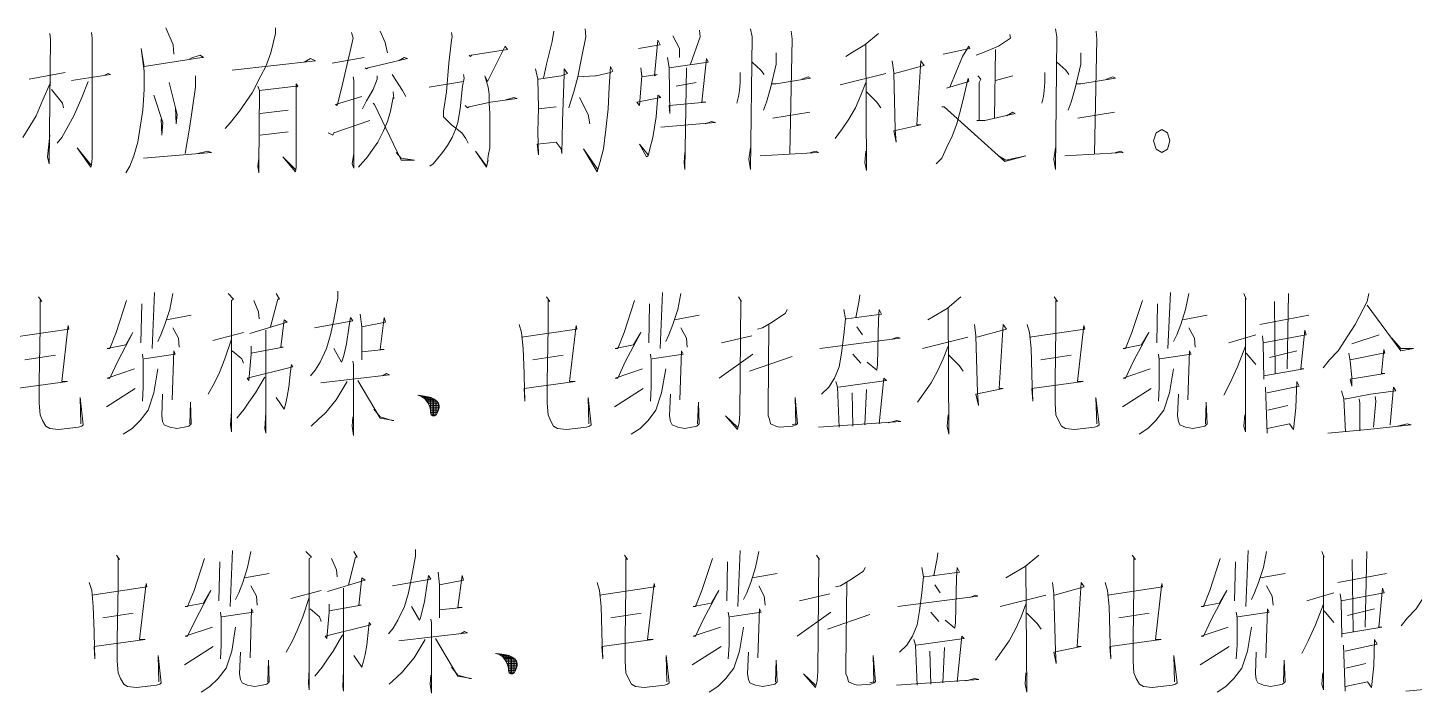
# Model space of a CAD drawing. Header units: millimetres. Extents: x 0 to 586, y 0 to 414.
# Drawn here: x 234.03 to 276.42, y 102.82 to 123.17 of the extents above; entities that cross this region are included whole.
import ezdxf

# ---------------------------------------------------------------- set-up
doc = ezdxf.new("R2010")
doc.units = ezdxf.units.MM

msp = doc.modelspace()

# ---------------------------------------------------------------- linework, layer by layer
at = {"color": 0, "lineweight": 0}
for points in [[(234.703056, 122.992444), (234.72775, 122.819583), (234.681889, 119.009583), (234.6325, 119.22125), (234.703056, 119.884472)], [(235.976583, 123.027722), (236.001278, 122.851333), (236.001278, 119.185972), (235.976583, 118.974306), (235.951889, 118.90375), (235.535611, 119.499944), (235.951889, 118.974306)], [(238.252, 123.168833), (238.470722, 122.643194), (238.495417, 122.3645)], [(241.599861, 123.168833), (241.599861, 122.992444), (241.455222, 122.399778), (241.307056, 121.979972), (241.158889, 121.701278), (240.890778, 121.175639), (240.499194, 120.61825), (240.231083, 120.269), (240.06175, 120.092611)], [(243.924667, 123.027722), (243.974056, 122.851333), (243.631861, 121.352028), (243.483694, 120.791111), (243.434306, 120.826389), (244.242167, 121.069806)], [(244.803083, 123.063), (244.95125, 122.71375), (245.000639, 122.537361), (245.025333, 122.399778)], [(246.979722, 123.027722), (247.004417, 122.886611), (246.979722, 122.784306), (246.905639, 122.085806), (246.835083, 121.210917), (246.736306, 120.61825), (246.736306, 120.441861), (246.979722, 120.198444), (247.297222, 119.955028), (247.420694, 119.778639), (247.494778, 119.637528)], [(250.108861, 123.063), (250.063, 122.749028), (249.890139, 122.050528), (249.791361, 121.630722)], [(251.064889, 123.133556), (251.089583, 122.886611), (250.966111, 122.293944), (250.842639, 121.666), (250.722694, 121.210917), (250.623917, 120.896944), (250.574528, 120.720556)], [(254.560917, 123.098278), (254.585611, 122.886611), (254.292806, 122.050528)], [(256.12725, 123.133556), (256.176639, 122.886611), (256.12725, 118.836722), (256.077861, 119.150694), (256.12725, 119.499944)], [(257.372556, 123.063), (257.39725, 122.819583), (257.323167, 119.323556)], [(260.039556, 122.992444), (259.623278, 122.643194), (259.207, 122.399778), (259.037667, 122.293944)], [(264.050639, 122.957167), (264.075333, 122.851333), (263.708444, 122.607917), (263.218083, 122.399778), (263.020528, 122.329222)], [(265.444111, 123.133556), (265.4935, 122.886611), (265.444111, 118.836722), (265.394722, 119.150694), (265.444111, 119.499944)], [(266.689417, 123.063), (266.714111, 122.819583), (266.640028, 119.323556)], [(238.985778, 122.223389), (239.303278, 122.329222), (239.398528, 122.258667), (239.352667, 122.258667), (237.588778, 121.979972), (237.493528, 122.537361), (237.588778, 121.838861), (237.588778, 121.281472), (237.542917, 120.653528), (237.468833, 120.127889), (237.39475, 119.672806), (237.271278, 119.256528), (237.151333, 118.939028), (237.027861, 118.730889)], [(247.519472, 122.329222), (247.568861, 122.293944), (247.593556, 122.329222), (248.690694, 122.502083), (248.620139, 122.607917), (248.080389, 121.524889), (248.006306, 121.701278), (248.105083, 121.352028), (248.129778, 121.140361), (248.129778, 120.861667), (248.154472, 120.547694), (248.154472, 120.163167), (248.154472, 119.813917), (248.154472, 119.499944), (248.105083, 119.256528), (248.080389, 119.044861), (248.055694, 118.90375), (247.7135, 119.394111), (248.055694, 118.939028), (248.105083, 119.115417)], [(252.701778, 122.537361), (253.361472, 122.643194), (253.290917, 122.784306), (253.192139, 121.701278), (253.266222, 121.736556), (252.800556, 121.666), (252.775861, 121.944694), (252.800556, 121.701278), (252.726472, 120.791111), (252.652389, 120.896944), (253.386167, 121.038056), (253.290917, 121.105083), (253.241528, 120.441861), (253.14275, 119.813917), (253.043972, 119.464667), (252.994583, 119.256528), (252.948722, 119.22125), (252.726472, 119.605778), (252.994583, 119.288278)], [(253.753056, 122.921889), (253.950611, 122.537361), (253.950611, 122.399778), (253.950611, 122.258667)], [(259.647972, 122.643194), (259.672667, 118.801444), (259.623278, 119.044861), (259.647972, 119.394111)], [(262.018639, 122.3645), (262.8265, 122.537361), (262.801806, 122.607917), (262.607778, 122.293944), (262.216194, 121.352028), (262.117417, 121.31675), (262.801806, 121.524889), (262.777111, 121.630722), (262.653639, 121.105083), (262.558389, 120.688806), (262.434917, 120.233722), (262.290278, 119.849194), (262.117417, 119.499944), (261.96925, 119.185972), (261.799917, 119.009583)], [(240.280472, 121.874139), (242.824, 122.152833), (242.675833, 122.223389)], [(242.675833, 122.223389), (242.481806, 122.121083)], [(243.335528, 122.085806), (244.31625, 122.258667)], [(244.340944, 121.944694), (244.386806, 121.909417), (244.436194, 121.944694), (245.635639, 122.223389), (245.536861, 122.258667), (245.367528, 122.152833)], [(253.583722, 122.258667), (253.633111, 121.944694), (253.657806, 120.547694), (253.633111, 120.791111), (254.758472, 120.896944), (254.635, 120.896944), (254.779639, 122.223389), (254.829028, 122.121083), (253.633111, 121.944694)], [(256.176639, 122.121083), (256.44475, 121.874139), (256.543528, 121.736556)], [(256.910417, 122.399778), (256.910417, 122.050528), (256.737556, 121.31675), (256.614083, 120.896944), (256.518833, 120.653528)], [(260.455833, 122.152833), (260.501694, 121.803583), (260.551083, 120.057333), (260.575778, 119.672806), (260.501694, 120.022056), (261.33425, 120.198444), (261.214306, 120.198444), (261.33425, 122.152833), (261.433028, 122.01525), (260.526389, 121.768306)], [(263.609667, 122.502083), (263.584972, 120.406583)], [(265.4935, 122.121083), (265.761611, 121.874139), (265.860389, 121.736556)], [(266.227278, 122.399778), (266.227278, 122.050528), (266.054417, 121.31675), (265.930944, 120.896944), (265.835694, 120.653528)], [(234.068056, 121.595444), (235.168722, 121.803583)], [(235.366278, 121.560167), (236.562194, 121.736556), (236.488111, 121.768306), (236.343472, 121.701278)], [(239.155111, 121.701278), (239.155111, 121.352028), (238.985778, 120.163167), (238.837611, 119.323556)], [(243.974056, 121.666), (243.99875, 121.560167), (243.99875, 118.872), (243.949361, 119.009583), (243.99875, 119.323556)], [(244.707833, 121.701278), (244.707833, 121.595444), (244.584361, 121.281472), (244.386806, 120.932222), (244.266861, 120.688806)], [(245.169972, 121.736556), (245.487472, 121.246194), (245.58625, 121.069806)], [(247.346611, 121.736556), (247.371306, 121.630722), (247.321917, 121.387306), (247.247833, 120.688806), (247.177278, 120.269), (247.103194, 120.057333), (247.004417, 119.813917), (246.859778, 119.5705), (246.711611, 119.358833), (246.563444, 119.185972), (246.418806, 119.009583), (246.320028, 118.939028)], [(249.547944, 121.909417), (249.622028, 121.595444), (249.646722, 120.720556), (249.622028, 119.986778), (249.646722, 119.288278), (249.597333, 119.605778), (250.182944, 119.672806), (250.331111, 119.464667), (250.355806, 119.323556), (250.3805, 120.304278), (250.429889, 121.736556), (250.429889, 121.909417), (250.525139, 121.768306), (250.331111, 121.701278), (249.646722, 121.595444)], [(250.842639, 121.666), (251.382389, 121.701278), (251.407083, 121.701278), (251.848056, 121.803583), (251.918611, 121.838861), (251.848056, 121.979972), (251.798667, 121.352028), (251.773972, 120.688806), (251.699889, 120.057333), (251.625806, 119.464667), (251.530556, 119.080139), (251.431778, 118.766167), (251.0155, 119.464667), (251.456472, 118.836722)], [(254.169333, 121.944694), (254.119944, 118.836722), (254.09525, 119.044861), (254.119944, 119.358833)], [(255.80975, 121.803583), (255.80975, 121.489611), (255.785056, 121.246194), (255.760361, 121.069806), (255.710972, 120.861667)], [(256.786944, 121.454333), (256.910417, 121.454333), (257.961694, 121.630722), (257.887611, 121.666), (257.690056, 121.595444)], [(260.258278, 121.768306), (258.864806, 121.419056)], [(263.069917, 121.701278), (263.168694, 121.595444), (263.119306, 121.489611), (263.119306, 120.336028), (263.045222, 120.336028), (263.292167, 120.336028), (264.219972, 120.547694), (264.145889, 120.582972), (263.951861, 120.477139)], [(263.609667, 121.560167), (264.145889, 121.701278)], [(265.126611, 121.803583), (265.126611, 121.489611), (265.101917, 121.246194), (265.077222, 121.069806), (265.027833, 120.861667)], [(266.103806, 121.454333), (266.227278, 121.454333), (267.278556, 121.630722), (267.204472, 121.666), (267.006917, 121.595444)], [(234.72775, 121.489611), (234.484333, 120.9675), (234.290306, 120.477139), (234.09275, 120.163167), (233.874028, 119.813917)], [(234.752444, 121.281472), (235.094639, 120.861667), (235.119333, 120.720556)], [(235.877806, 121.524889), (235.683778, 121.038056), (235.436833, 120.477139), (235.218111, 120.092611), (235.069944, 119.813917), (234.925306, 119.637528)], [(238.34725, 121.489611), (238.594194, 120.512417), (238.5695, 120.233722), (238.544806, 120.720556)], [(241.063639, 121.387306), (241.113028, 121.246194), (241.088333, 118.939028), (241.088333, 118.730889), (241.063639, 118.939028), (241.088333, 119.185972)], [(241.113028, 121.246194), (242.234861, 121.387306), (242.234861, 121.454333), (242.28425, 121.387306), (242.234861, 121.352028), (242.234861, 118.90375), (242.213694, 118.766167), (241.822111, 119.22125), (242.213694, 118.836722)], [(246.295333, 121.352028), (247.346611, 121.524889)], [(254.462139, 121.489611), (253.851833, 121.387306)], [(259.647972, 121.489611), (259.499806, 121.105083), (259.330472, 120.720556), (259.132917, 120.371306), (258.938889, 120.092611), (258.716639, 119.778639)], [(237.885111, 121.105083), (238.153222, 120.269), (238.128528, 119.884472), (238.103833, 120.371306)], [(245.194667, 121.210917), (245.219361, 121.002778), (245.194667, 121.038056), (245.120583, 120.61825), (245.025333, 120.304278), (244.901861, 120.022056), (244.729, 119.672806), (244.559667, 119.429389), (244.386806, 119.185972), (244.266861, 119.044861), (244.143389, 118.90375)], [(244.584361, 120.861667), (244.63375, 120.826389), (245.441611, 119.115417), (245.854361, 119.115417), (245.441611, 119.185972), (245.293444, 119.358833)], [(247.396, 120.791111), (247.470083, 120.720556), (247.519472, 120.755833), (248.179167, 120.896944), (248.987028, 121.002778), (248.88825, 121.038056), (248.644833, 120.9675)], [(250.892028, 121.038056), (251.163667, 120.512417), (251.184833, 120.406583), (251.209528, 120.233722)], [(259.672667, 121.210917), (259.990167, 120.896944), (260.113639, 120.720556)], [(241.991444, 120.653528), (241.137722, 120.547694)], [(249.646722, 120.688806), (250.182944, 120.755833)], [(256.811639, 120.406583), (257.937, 120.582972)], [(261.96925, 120.755833), (262.043333, 120.755833), (263.902472, 119.080139), (264.537472, 119.256528), (263.927167, 119.115417), (263.708444, 119.256528)], [(266.1285, 120.406583), (267.253861, 120.582972)], [(241.137722, 119.884472), (241.991444, 119.986778)], [(243.215583, 119.955028), (243.360222, 119.884472), (243.384917, 119.955028), (244.485583, 120.336028)], [(253.386167, 120.127889), (255.051278, 120.269), (254.927806, 120.304278), (254.733778, 120.233722)], [(237.564083, 119.185972), (239.645472, 119.358833), (239.522, 119.394111), (239.229194, 119.323556)], [(256.420056, 119.256528), (258.205111, 119.358833), (258.131028, 119.394111), (257.961694, 119.358833)], [(265.736917, 119.256528), (267.521972, 119.358833), (267.447889, 119.394111), (267.278556, 119.358833)], [(234.357333, 114.938528), (234.456111, 114.797417), (234.406722, 114.832694), (234.406722, 113.993083), (234.382028, 112.352667), (234.382028, 111.689444), (234.406722, 111.340194), (234.480806, 111.163806), (234.576056, 110.990944), (234.699528, 110.920389), (234.967639, 110.885111), (235.581472, 110.955667), (235.676722, 110.990944), (235.726111, 111.026222), (235.630861, 111.862306), (235.652028, 111.057972)], [(237.90275, 115.076111), (237.828667, 113.365139)], [(238.467194, 115.040833), (238.368417, 114.554), (238.22025, 114.098917), (238.100306, 113.784944), (238.001528, 113.573278)], [(240.153472, 115.040833), (240.322806, 114.867972), (240.25225, 114.832694), (240.25225, 110.814556), (240.227556, 111.026222), (240.25225, 111.4425)], [(241.621028, 115.040833), (241.719806, 114.867972), (241.670417, 114.867972), (241.448167, 114.028361)], [(243.504861, 115.111389), (243.504861, 114.90325), (243.381389, 114.240028), (243.282611, 113.784944), (243.162667, 113.365139), (242.965111, 112.945333), (242.816944, 112.701917), (242.672306, 112.525528)], [(249.886611, 114.938528), (249.985389, 114.797417), (249.936, 114.832694), (249.936, 113.993083), (249.911306, 112.352667), (249.911306, 111.689444), (249.936, 111.340194), (250.006556, 111.163806), (250.105333, 110.990944), (250.228806, 110.920389), (250.496917, 110.885111), (251.107222, 110.955667), (251.206, 110.990944), (251.255389, 111.026222), (251.156611, 111.862306), (251.181306, 111.057972)], [(253.432028, 115.076111), (253.357944, 113.365139)], [(253.992944, 115.040833), (253.897694, 114.554), (253.749528, 114.098917), (253.626056, 113.784944), (253.530806, 113.573278)], [(255.753306, 114.938528), (255.852083, 114.797417), (255.827389, 114.832694), (255.802694, 111.375472), (255.778, 111.09325), (255.728611, 110.885111), (255.361722, 111.304917), (255.728611, 110.955667)], [(259.471583, 115.005556), (259.446889, 114.832694), (259.348111, 114.307056)], [(262.551333, 114.938528), (262.138583, 114.589278), (261.722306, 114.342333), (261.549444, 114.240028)], [(265.412361, 114.938528), (265.511139, 114.797417), (265.46175, 114.832694), (265.46175, 113.993083), (265.437056, 112.352667), (265.437056, 111.689444), (265.46175, 111.340194), (265.535833, 111.163806), (265.634611, 110.990944), (265.754556, 110.920389), (266.026194, 110.885111), (266.6365, 110.955667), (266.735278, 110.990944), (266.784667, 111.026222), (266.685889, 111.862306), (266.710583, 111.057972)], [(268.961306, 115.076111), (268.887222, 113.365139)], [(269.522222, 115.040833), (269.423444, 114.554), (269.278806, 114.098917), (269.155333, 113.784944), (269.056556, 113.573278)], [(271.2085, 115.040833), (271.282583, 114.867972), (271.257889, 114.90325), (271.257889, 110.814556), (271.2085, 110.990944), (271.233194, 111.340194)], [(272.577278, 115.040833), (272.531417, 112.737194)], [(275.025556, 115.040833), (274.976167, 114.797417), (274.609278, 114.098917), (274.387028, 113.749667), (274.094222, 113.294583), (273.826111, 113.015889), (273.632083, 112.772472)], [(237.049028, 114.832694), (236.728, 113.8555), (236.533972, 113.365139), (236.459889, 113.365139), (237.024333, 113.470972), (237.243056, 113.8555), (236.777389, 112.980611), (236.533972, 112.4585), (236.459889, 112.4585), (237.292444, 112.737194)], [(237.511167, 114.726861), (237.486472, 113.541528)], [(240.936639, 114.832694), (241.081278, 114.483444), (241.105972, 114.271778)], [(252.574778, 114.832694), (252.257278, 113.8555), (252.06325, 113.365139), (251.989167, 113.365139), (252.550083, 113.470972), (252.772333, 113.8555), (252.306667, 112.980611), (252.06325, 112.4585), (251.989167, 112.4585), (252.821722, 112.737194)], [(253.040444, 114.726861), (253.01575, 113.541528)], [(257.245556, 114.554), (257.196167, 114.448167), (256.783417, 114.169472), (256.487083, 113.993083), (256.342444, 113.957806)], [(258.981222, 114.554), (259.030611, 114.271778), (258.981222, 113.784944), (258.910667, 113.224028), (258.836583, 112.80775), (258.688417, 112.4585), (258.519083, 112.176278), (258.296833, 111.968139)], [(259.030611, 114.271778), (259.055306, 114.271778), (260.131278, 114.412889), (260.057194, 114.554), (260.0325, 114.240028), (260.011333, 112.874778), (259.986639, 112.701917), (259.690306, 112.945333)], [(262.163278, 114.589278), (262.184444, 110.744), (262.138583, 110.990944), (262.163278, 111.340194)], [(268.104056, 114.832694), (267.786556, 113.8555), (267.589, 113.365139), (267.518444, 113.365139), (268.079361, 113.470972), (268.298083, 113.8555), (267.835944, 112.980611), (267.589, 112.4585), (267.518444, 112.4585), (268.347472, 112.737194)], [(268.569722, 114.726861), (268.545028, 113.541528)], [(272.139833, 114.797417), (272.164528, 112.596083)], [(274.976167, 114.691583), (276.00275, 113.294583), (276.394333, 113.365139), (276.00275, 113.365139), (275.734639, 113.679111)], [(233.524778, 114.098917), (233.598861, 113.8555), (233.64825, 113.365139), (233.672944, 112.596083), (233.672944, 112.525528), (233.697639, 111.756472), (233.672944, 112.141), (235.239278, 112.352667), (235.066417, 112.352667), (235.263972, 114.063639), (235.288667, 113.957806), (233.598861, 113.714389)], [(238.269639, 114.240028), (239.028111, 114.377611)], [(240.813167, 113.820222), (241.963222, 114.169472), (241.864444, 114.240028), (241.765667, 113.400417), (241.83975, 113.400417), (240.862556, 113.224028), (240.862556, 113.435694), (240.862556, 113.18875), (240.788472, 112.387944), (240.739083, 112.4585), (242.132556, 112.80775), (242.086694, 112.874778), (242.062, 112.666639), (242.012611, 112.176278), (241.963222, 111.897583), (241.913833, 111.689444), (241.864444, 111.513056), (241.621028, 111.862306)], [(242.795778, 113.993083), (243.967, 114.20475), (243.892917, 114.307056), (243.847056, 113.993083), (243.772972, 113.50625), (243.698889, 113.18875), (243.6495, 113.015889), (243.624806, 112.945333), (243.381389, 113.365139)], [(244.18925, 114.412889), (244.238639, 114.028361), (244.238639, 113.015889), (244.238639, 113.259306), (244.923028, 113.329861), (244.799556, 113.329861), (244.923028, 114.307056), (244.968889, 114.169472), (244.238639, 114.028361)], [(249.054056, 114.098917), (249.128139, 113.8555), (249.177528, 113.365139), (249.202222, 112.596083), (249.202222, 112.525528), (249.226917, 111.756472), (249.202222, 112.141), (250.765028, 112.352667), (250.595694, 112.352667), (250.789722, 114.063639), (250.814417, 113.957806), (249.128139, 113.714389)], [(253.798917, 114.240028), (254.557389, 114.377611)], [(256.684639, 114.098917), (256.659944, 111.513056), (256.659944, 111.304917), (256.709333, 111.199083), (256.734028, 111.057972), (256.804583, 111.026222), (256.903361, 110.990944), (257.002139, 110.955667), (257.418417, 110.990944), (257.513667, 111.026222), (257.563056, 111.057972), (257.4925, 111.862306), (257.513667, 111.057972), (257.393722, 111.026222)], [(262.967611, 114.098917), (263.017, 113.749667), (263.066389, 112.003417), (263.091083, 111.618889), (263.017, 111.968139), (263.849556, 112.141), (263.726083, 112.141), (263.849556, 114.098917), (263.948333, 113.957806), (263.041694, 113.714389)], [(264.583333, 114.098917), (264.657417, 113.8555), (264.703278, 113.365139), (264.727972, 112.596083), (264.727972, 112.525528), (264.752667, 111.756472), (264.727972, 112.141), (266.294306, 112.352667), (266.121444, 112.352667), (266.319, 114.063639), (266.343694, 113.957806), (264.657417, 113.714389)], [(269.328194, 114.240028), (270.083139, 114.377611)], [(271.698861, 114.098917), (273.191111, 114.377611)], [(238.467194, 113.993083), (238.636528, 113.679111), (238.661222, 113.400417)], [(240.25225, 113.643833), (240.054694, 113.051167), (239.885361, 112.631361), (239.737194, 112.317389), (239.543167, 111.968139)], [(239.687806, 113.608556), (240.619139, 113.8555)], [(241.303528, 113.922528), (241.303528, 110.779278), (241.278833, 110.920389), (241.303528, 111.407222)], [(253.992944, 113.993083), (254.165806, 113.679111), (254.1905, 113.400417)], [(256.169583, 113.749667), (255.241778, 113.541528)], [(258.247444, 113.365139), (260.695722, 113.679111), (260.621639, 113.714389), (260.448778, 113.643833)], [(259.372806, 114.028361), (259.545667, 113.784944)], [(262.773583, 113.714389), (261.380111, 113.365139)], [(269.522222, 113.993083), (269.695083, 113.679111), (269.71625, 113.400417)], [(271.575389, 113.784944), (270.746361, 113.541528)], [(271.772944, 113.749667), (271.797639, 113.541528), (271.822333, 112.423222), (271.822333, 112.525528), (273.042944, 112.737194), (272.944167, 112.737194), (273.067639, 113.922528), (273.117028, 113.784944), (271.797639, 113.541528)], [(274.5105, 113.50625), (275.343056, 113.784944)], [(237.535861, 113.18875), (237.560556, 113.015889), (237.560556, 112.246833), (237.560556, 112.176278), (237.535861, 111.756472)], [(237.58525, 113.051167), (238.53775, 113.18875), (238.491889, 113.294583), (238.4425, 111.79175)], [(240.276944, 113.294583), (240.56975, 113.051167), (240.619139, 112.910056)], [(253.065139, 113.18875), (253.089833, 113.015889), (253.089833, 112.246833), (253.089833, 112.176278), (253.065139, 111.756472)], [(253.114528, 113.051167), (254.067028, 113.18875), (254.017639, 113.294583), (253.96825, 111.79175)], [(255.167694, 112.4585), (256.194278, 113.18875)], [(259.252861, 113.18875), (259.496278, 112.910056)], [(262.163278, 113.435694), (262.015111, 113.051167), (261.84225, 112.666639), (261.648222, 112.317389), (261.454194, 112.038694), (261.231944, 111.724722)], [(268.594417, 113.18875), (268.619111, 113.015889), (268.619111, 112.246833), (268.619111, 112.176278), (268.594417, 111.756472)], [(268.640278, 113.051167), (269.596306, 113.18875), (269.546917, 113.294583), (269.497528, 111.79175)], [(271.257889, 113.435694), (271.014472, 112.80775), (270.792222, 112.317389), (270.598194, 111.932861)], [(271.282583, 113.224028), (271.575389, 112.874778)], [(271.991667, 113.086444), (272.824222, 113.294583)], [(274.411722, 113.224028), (274.461111, 112.980611), (274.5105, 112.49025), (274.5105, 112.211556), (274.461111, 112.423222), (275.512389, 112.596083), (275.417139, 112.596083), (275.487694, 113.329861), (275.512389, 113.224028), (275.463, 113.224028), (274.461111, 113.015889)], [(233.941056, 113.015889), (234.872389, 113.157)], [(243.967, 112.980611), (243.991694, 112.874778), (243.991694, 112.772472), (243.991694, 110.708722), (243.942306, 110.990944), (243.967, 111.269639)], [(249.470333, 113.015889), (250.398139, 113.157)], [(257.393722, 113.121722), (256.0955, 112.666639)], [(262.184444, 113.157), (262.505472, 112.8395), (262.625417, 112.666639)], [(264.999611, 113.015889), (265.927417, 113.157)], [(238.001528, 112.737194), (237.878056, 112.003417), (237.708722, 111.477778), (237.461778, 111.163806), (237.218361, 110.920389), (236.95025, 110.744)], [(241.278833, 112.49025), (241.254139, 112.4585), (240.986028, 112.003417), (240.788472, 111.724722), (240.643833, 111.513056), (240.421583, 111.234361)], [(243.797667, 112.352667), (243.455472, 111.79175), (243.137972, 111.407222), (243.113278, 111.375472), (242.915722, 111.199083), (242.697, 110.990944)], [(242.989806, 112.317389), (245.092361, 112.560806), (244.993583, 112.596083), (244.873639, 112.525528)], [(244.115167, 112.387944), (244.799556, 111.234361), (245.215833, 111.163806), (245.166444, 111.163806), (244.799556, 111.269639), (244.605528, 111.513056)], [(253.530806, 112.737194), (253.407333, 112.003417), (253.234472, 111.477778), (252.991056, 111.163806), (252.747639, 110.920389), (252.479528, 110.744)], [(258.737806, 112.352667), (258.787194, 112.176278), (258.836583, 110.955667)], [(258.811889, 112.176278), (260.279444, 112.387944), (260.205361, 112.4585), (260.057194, 111.057972)], [(269.056556, 112.737194), (268.936611, 112.003417), (268.76375, 111.477778), (268.520333, 111.163806), (268.273389, 110.920389), (268.005278, 110.744)], [(271.868194, 112.176278), (271.917583, 110.779278), (271.917583, 110.920389), (272.601972, 111.057972), (272.725444, 110.885111), (272.799528, 111.548333), (272.824222, 112.352667), (272.898306, 112.211556), (271.917583, 112.003417)], [(236.435194, 111.583611), (237.317139, 112.141)], [(238.149694, 111.968139), (238.125, 111.304917), (238.149694, 111.128528), (238.195556, 111.026222), (238.368417, 110.955667), (238.587139, 110.920389), (238.809389, 110.955667), (238.954028, 110.990944), (239.028111, 111.057972), (239.003417, 111.724722), (238.978722, 111.057972)], [(245.974306, 111.932861), (246.217722, 111.897583), (246.365889, 111.862306), (246.436444, 111.827028), (246.485833, 111.79175), (246.535222, 111.756472), (246.584611, 111.689444), (246.609306, 111.618889), (246.609306, 111.548333), (246.559917, 111.407222), (246.510528, 111.340194), (246.461139, 111.304917), (246.41175, 111.304917), (246.365889, 111.340194), (246.341194, 111.407222), (246.341194, 111.477778), (246.3165, 111.583611), (246.267111, 111.689444), (246.168333, 111.827028), (246.069556, 111.897583), (245.949611, 111.932861)], [(251.964472, 111.583611), (252.846417, 112.141)], [(253.675444, 111.968139), (253.65075, 111.304917), (253.675444, 111.128528), (253.724833, 111.026222), (253.897694, 110.955667), (254.116417, 110.920389), (254.335139, 110.955667), (254.483306, 110.990944), (254.557389, 111.057972), (254.532694, 111.724722), (254.508, 111.057972)], [(259.228167, 112.003417), (259.252861, 110.990944)], [(259.665611, 112.10925), (259.61975, 111.026222)], [(267.49375, 111.583611), (268.372167, 112.141)], [(269.204722, 111.968139), (269.180028, 111.304917), (269.204722, 111.128528), (269.254111, 111.026222), (269.423444, 110.955667), (269.645694, 110.920389), (269.864417, 110.955667), (270.012583, 110.990944), (270.083139, 111.057972), (270.058444, 111.724722), (270.037278, 111.057972)], [(274.193, 112.073972), (274.267083, 111.827028), (274.316472, 110.814556)], [(274.291778, 111.827028), (274.341167, 111.827028), (275.074944, 111.968139), (275.854583, 112.073972), (275.784028, 112.176278), (275.68525, 111.026222)], [(246.069556, 111.897583), (246.193028, 111.897583)], [(246.143639, 111.862306), (246.143639, 111.897583)], [(246.341194, 111.862306), (246.143639, 111.862306)], [(246.168333, 111.827028), (246.436444, 111.827028)], [(246.193028, 111.897583), (246.193028, 111.79175)], [(246.485833, 111.79175), (246.193028, 111.79175)], [(246.242417, 111.724722), (246.242417, 111.862306)], [(246.242417, 111.756472), (246.510528, 111.756472)], [(246.584611, 111.689444), (246.267111, 111.689444)], [(246.291806, 111.862306), (246.291806, 111.654167)], [(246.3165, 111.618889), (246.609306, 111.618889)], [(246.341194, 111.407222), (246.341194, 111.862306)], [(246.609306, 111.548333), (246.341194, 111.548333)], [(246.390583, 111.827028), (246.390583, 111.340194)], [(246.436444, 111.304917), (246.436444, 111.827028)], [(246.485833, 111.79175), (246.485833, 111.340194)], [(246.535222, 111.375472), (246.535222, 111.756472)], [(246.584611, 111.689444), (246.584611, 111.477778)], [(271.942278, 111.477778), (272.556111, 111.618889)], [(274.729222, 111.827028), (274.753917, 111.689444), (274.753917, 110.849833)], [(275.219583, 111.897583), (275.244278, 111.756472), (275.170194, 110.955667)], [(246.341194, 111.477778), (246.584611, 111.477778)], [(246.559917, 111.407222), (246.341194, 111.407222)], [(246.365889, 111.340194), (246.510528, 111.340194)], [(258.201583, 110.955667), (260.720417, 111.128528), (260.596944, 111.163806), (260.328833, 111.09325)], [(273.776722, 110.779278), (275.000861, 110.885111), (276.32025, 111.026222), (276.196778, 111.057972), (275.903972, 110.990944)], [(236.738583, 107.050417), (236.837361, 106.909306), (236.787972, 106.944583), (236.787972, 106.104972), (236.763278, 104.464556), (236.763278, 103.801333), (236.787972, 103.452083), (236.862056, 103.275694), (236.960833, 103.102833), (237.080778, 103.032278), (237.352417, 102.997), (237.962722, 103.067556), (238.0615, 103.102833), (238.110889, 103.138111), (238.012111, 103.974194), (238.036806, 103.173389)], [(239.430278, 106.944583), (239.112778, 105.967389), (238.915222, 105.477028), (238.844667, 105.477028), (239.405583, 105.582861), (239.624306, 105.967389), (239.162167, 105.0925), (238.915222, 104.570389), (238.844667, 104.570389), (239.673694, 104.849083)], [(239.895944, 106.83875), (239.87125, 105.653417)], [(240.287528, 107.188), (240.213444, 105.477028)], [(240.848444, 107.15625), (240.749667, 106.665889), (240.605028, 106.210806), (240.481556, 105.896833), (240.382778, 105.688694)], [(242.534722, 107.15625), (242.707583, 106.979861), (242.6335, 106.944583), (242.6335, 102.926444), (242.608806, 103.138111), (242.6335, 103.557917)], [(243.317889, 106.944583), (243.466056, 106.595333), (243.49075, 106.387194)], [(244.002278, 107.15625), (244.101056, 106.979861), (244.051667, 106.979861), (243.832944, 106.14025)], [(245.886111, 107.223278), (245.886111, 107.015139), (245.762639, 106.351917), (245.667389, 105.896833), (245.543917, 105.477028), (245.346361, 105.057222), (245.201722, 104.813806), (245.053556, 104.640944)], [(252.267861, 107.050417), (252.366639, 106.909306), (252.31725, 106.944583), (252.31725, 106.104972), (252.292556, 104.464556), (252.292556, 103.801333), (252.31725, 103.452083), (252.391333, 103.275694), (252.486583, 103.102833), (252.610056, 103.032278), (252.878167, 102.997), (253.492, 103.067556), (253.58725, 103.102833), (253.636639, 103.138111), (253.541389, 103.974194), (253.562556, 103.173389)], [(254.959556, 106.944583), (254.638528, 105.967389), (254.4445, 105.477028), (254.370417, 105.477028), (254.934861, 105.582861), (255.153583, 105.967389), (254.687917, 105.0925), (254.4445, 104.570389), (254.370417, 104.570389), (255.202972, 104.849083)], [(255.421694, 106.83875), (255.397, 105.653417)], [(255.813278, 107.188), (255.739194, 105.477028)], [(256.377722, 107.15625), (256.278944, 106.665889), (256.130778, 106.210806), (256.010833, 105.896833), (255.912056, 105.688694)], [(258.138083, 107.050417), (258.233333, 106.909306), (258.212167, 106.944583), (258.187472, 103.487361), (258.162778, 103.208667), (258.113389, 102.997), (257.7465, 103.416806), (258.113389, 103.067556)], [(261.852833, 107.120972), (261.828139, 106.944583), (261.732889, 106.422472)], [(264.936111, 107.050417), (264.519833, 106.701167), (264.103556, 106.45775), (263.934222, 106.351917)], [(267.797139, 107.050417), (267.895917, 106.909306), (267.846528, 106.944583), (267.846528, 106.104972), (267.821833, 104.464556), (267.821833, 103.801333), (267.846528, 103.452083), (267.917083, 103.275694), (268.015861, 103.102833), (268.139333, 103.032278), (268.407444, 102.997), (269.01775, 103.067556), (269.116528, 103.102833), (269.165917, 103.138111), (269.067139, 103.974194), (269.091833, 103.173389)], [(270.485306, 106.944583), (270.167806, 105.967389), (269.973778, 105.477028), (269.899694, 105.477028), (270.460611, 105.582861), (270.682861, 105.967389), (270.217194, 105.0925), (269.973778, 104.570389), (269.899694, 104.570389), (270.73225, 104.849083)], [(270.950972, 106.83875), (270.926278, 105.653417)], [(271.342556, 107.188), (271.268472, 105.477028)], [(271.903472, 107.15625), (271.808222, 106.665889), (271.660056, 106.210806), (271.536583, 105.896833), (271.441333, 105.688694)], [(273.593278, 107.15625), (273.663833, 106.979861), (273.639139, 107.015139), (273.639139, 102.926444), (273.593278, 103.102833), (273.617972, 103.452083)], [(274.521083, 106.909306), (274.545778, 104.707972)], [(274.962056, 107.15625), (274.912667, 104.849083)], [(277.406806, 107.15625), (277.357417, 106.909306), (276.990528, 106.210806), (276.771806, 105.861556), (276.479, 105.406472), (276.207361, 105.127778), (276.013333, 104.884361)], [(240.654417, 106.351917), (241.409361, 106.4895)], [(245.177028, 106.104972), (246.351778, 106.316639), (246.277694, 106.422472), (246.228306, 106.104972), (246.154222, 105.618139), (246.080139, 105.304167), (246.034278, 105.127778), (246.009583, 105.057222), (245.762639, 105.477028)], [(246.5705, 106.524778), (246.619889, 106.14025), (246.619889, 105.127778), (246.619889, 105.374722), (247.304278, 105.44175), (247.180806, 105.44175), (247.304278, 106.422472), (247.353667, 106.281361), (246.619889, 106.14025)], [(256.180167, 106.351917), (256.938639, 106.4895)], [(259.630333, 106.665889), (259.580944, 106.560056), (259.164667, 106.281361), (258.871861, 106.104972), (258.723694, 106.073222)], [(261.366, 106.665889), (261.415389, 106.387194), (261.366, 105.896833), (261.291917, 105.339444), (261.217833, 104.919639), (261.073194, 104.570389), (260.900333, 104.291694), (260.681611, 104.080028)], [(261.415389, 106.387194), (261.440083, 106.387194), (262.516056, 106.524778), (262.441972, 106.665889), (262.417278, 106.351917), (262.392583, 104.990194), (262.367889, 104.813806), (262.075083, 105.057222)], [(264.544528, 106.701167), (264.569222, 102.859417), (264.519833, 103.102833), (264.544528, 103.452083)], [(271.709444, 106.351917), (272.467917, 106.4895)], [(274.080111, 106.210806), (275.572361, 106.4895)], [(235.909556, 106.210806), (235.983639, 105.967389), (236.0295, 105.477028), (236.054194, 104.707972), (236.054194, 104.640944), (236.078889, 103.871889), (236.054194, 104.256417), (237.620528, 104.464556), (237.447667, 104.464556), (237.645222, 106.175528), (237.669917, 106.073222), (235.983639, 105.826278)], [(240.848444, 106.104972), (241.017778, 105.791), (241.042472, 105.512306)], [(243.194417, 105.932111), (244.344472, 106.281361), (244.245694, 106.351917), (244.150444, 105.512306), (244.224528, 105.512306), (243.243806, 105.339444), (243.243806, 105.547583), (243.243806, 105.304167), (243.169722, 104.499833), (243.123861, 104.570389), (244.517333, 104.919639), (244.467944, 104.990194), (244.44325, 104.778528), (244.393861, 104.291694), (244.344472, 104.009472), (244.295083, 103.801333), (244.245694, 103.624944), (244.002278, 103.974194)], [(243.684778, 106.037944), (243.684778, 102.891167), (243.660083, 103.032278), (243.684778, 103.522639)], [(251.435306, 106.210806), (251.509389, 105.967389), (251.558778, 105.477028), (251.583472, 104.707972), (251.583472, 104.640944), (251.608167, 103.871889), (251.583472, 104.256417), (253.149806, 104.464556), (252.976944, 104.464556), (253.1745, 106.175528), (253.199194, 106.073222), (251.509389, 105.826278)], [(256.377722, 106.104972), (256.547056, 105.791), (256.57175, 105.512306)], [(259.065889, 106.210806), (259.041194, 103.624944), (259.041194, 103.416806), (259.090583, 103.310972), (259.115278, 103.173389), (259.189361, 103.138111), (259.288139, 103.102833), (259.383389, 103.067556), (259.799667, 103.102833), (259.898444, 103.138111), (259.947833, 103.173389), (259.87375, 103.974194), (259.898444, 103.173389), (259.774972, 103.138111)], [(261.757583, 106.14025), (261.926917, 105.896833)], [(265.352389, 106.210806), (265.39825, 105.861556), (265.447639, 104.115306), (265.472333, 103.730778), (265.39825, 104.080028), (266.230806, 104.256417), (266.107333, 104.256417), (266.230806, 106.210806), (266.329583, 106.073222), (265.422944, 105.826278)], [(266.964583, 106.210806), (267.038667, 105.967389), (267.088056, 105.477028), (267.11275, 104.707972), (267.11275, 104.640944), (267.137444, 103.871889), (267.11275, 104.256417), (268.675556, 104.464556), (268.506222, 104.464556), (268.70025, 106.175528), (268.724944, 106.073222), (267.038667, 105.826278)], [(271.903472, 106.104972), (272.076333, 105.791), (272.101028, 105.512306)], [(274.154194, 105.861556), (274.178889, 105.653417), (274.203583, 104.535111), (274.203583, 104.640944), (275.424194, 104.849083), (275.328944, 104.849083), (275.448889, 106.037944), (275.498278, 105.896833), (274.178889, 105.653417)], [(242.6335, 105.755722), (242.439472, 105.163056), (242.266611, 104.74325), (242.118444, 104.429278), (241.924417, 104.080028)], [(242.072583, 105.723972), (243.000389, 105.967389)], [(258.554361, 105.861556), (257.623028, 105.653417)], [(260.632222, 105.477028), (263.076972, 105.791), (263.002889, 105.826278), (262.833556, 105.755722)], [(265.154833, 105.826278), (263.761361, 105.477028)], [(273.960167, 105.896833), (273.127611, 105.653417)], [(236.325833, 105.127778), (237.253639, 105.268889)], [(239.920639, 105.304167), (239.941806, 105.127778), (239.941806, 104.358722), (239.941806, 104.291694), (239.920639, 103.871889)], [(239.9665, 105.163056), (240.922528, 105.304167), (240.873139, 105.406472), (240.82375, 103.907167)], [(242.658194, 105.406472), (242.951, 105.163056), (243.000389, 105.021944)], [(251.851583, 105.127778), (252.782917, 105.268889)], [(255.446389, 105.304167), (255.471083, 105.127778), (255.471083, 104.358722), (255.471083, 104.291694), (255.446389, 103.871889)], [(255.495778, 105.163056), (256.448278, 105.304167), (256.402417, 105.406472), (256.353028, 103.907167)], [(257.548944, 104.570389), (258.579056, 105.304167)], [(259.774972, 105.233611), (258.480278, 104.778528)], [(261.634111, 105.304167), (261.877528, 105.021944)], [(264.544528, 105.547583), (264.396361, 105.163056), (264.227028, 104.778528), (264.029472, 104.429278), (263.835444, 104.150583), (263.613194, 103.836611)], [(264.569222, 105.268889), (264.886722, 104.954917), (265.010194, 104.778528)], [(267.380861, 105.127778), (268.308667, 105.268889)], [(270.975667, 105.304167), (271.000361, 105.127778), (271.000361, 104.358722), (271.000361, 104.291694), (270.975667, 103.871889)], [(271.025056, 105.163056), (271.977556, 105.304167), (271.928167, 105.406472), (271.878778, 103.907167)], [(273.639139, 105.547583), (273.395722, 104.919639), (273.177, 104.429278), (272.979444, 104.04475)], [(273.663833, 105.339444), (273.960167, 104.990194)], [(274.372917, 105.198333), (275.205472, 105.406472)], [(240.382778, 104.849083), (240.262833, 104.115306), (240.089972, 103.589667), (239.846556, 103.275694), (239.599611, 103.032278), (239.3315, 102.859417)], [(245.371056, 104.429278), (247.473611, 104.672694), (247.378361, 104.707972), (247.254889, 104.640944)], [(246.351778, 105.0925), (246.376472, 104.990194), (246.376472, 104.884361), (246.376472, 102.824139), (246.327083, 103.102833), (246.351778, 103.381528)], [(255.912056, 104.849083), (255.788583, 104.115306), (255.61925, 103.589667), (255.372306, 103.275694), (255.128889, 103.032278), (254.860778, 102.859417)], [(271.441333, 104.849083), (271.317861, 104.115306), (271.145, 103.589667), (270.901583, 103.275694), (270.658167, 103.032278), (270.390056, 102.859417)], [(243.660083, 104.605667), (243.635389, 104.570389), (243.367278, 104.115306), (243.169722, 103.836611), (243.025083, 103.624944), (242.806361, 103.34625)], [(246.178917, 104.464556), (245.836722, 103.907167), (245.519222, 103.522639), (245.494528, 103.487361), (245.3005, 103.310972), (245.07825, 103.102833)], [(246.496417, 104.499833), (247.180806, 103.34625), (247.597083, 103.275694), (247.547694, 103.275694), (247.180806, 103.381528), (246.986778, 103.624944)], [(261.119056, 104.464556), (261.168444, 104.291694), (261.217833, 103.067556)], [(261.193139, 104.291694), (262.660694, 104.499833), (262.586611, 104.570389), (262.441972, 103.173389)], [(274.252972, 104.291694), (274.302361, 102.891167), (274.302361, 103.032278), (274.98675, 103.173389), (275.106694, 102.997), (275.180778, 103.660222), (275.205472, 104.464556), (275.279556, 104.323444), (274.302361, 104.115306)], [(238.819972, 103.6955), (239.698389, 104.256417)], [(240.530944, 104.080028), (240.50625, 103.416806), (240.530944, 103.240417), (240.580333, 103.138111), (240.749667, 103.067556), (240.971917, 103.032278), (241.190639, 103.067556), (241.338806, 103.102833), (241.409361, 103.173389), (241.384667, 103.836611), (241.3635, 103.173389)], [(248.355556, 104.04475), (248.598972, 104.009472), (248.747139, 103.974194), (248.821222, 103.942444), (248.870611, 103.907167), (248.916472, 103.871889), (248.965861, 103.801333), (248.990556, 103.730778), (248.990556, 103.660222), (248.941167, 103.522639), (248.895306, 103.452083), (248.845917, 103.416806), (248.796528, 103.416806), (248.747139, 103.452083), (248.722444, 103.522639), (248.722444, 103.589667), (248.69775, 103.6955), (248.648361, 103.801333), (248.549583, 103.942444), (248.454333, 104.009472), (248.330861, 104.04475)], [(248.454333, 104.009472), (248.574278, 104.009472)], [(248.528417, 103.974194), (248.528417, 104.009472)], [(248.722444, 103.974194), (248.528417, 103.974194)], [(248.549583, 103.942444), (248.821222, 103.942444)], [(248.574278, 104.009472), (248.574278, 103.907167)], [(248.870611, 103.907167), (248.574278, 103.907167)], [(248.623667, 103.836611), (248.623667, 103.974194)], [(248.623667, 103.871889), (248.895306, 103.871889)], [(248.673056, 103.974194), (248.673056, 103.766056)], [(248.722444, 103.522639), (248.722444, 103.974194)], [(248.771833, 103.942444), (248.771833, 103.452083)], [(248.821222, 103.416806), (248.821222, 103.942444)], [(248.870611, 103.907167), (248.870611, 103.452083)], [(248.916472, 103.487361), (248.916472, 103.871889)], [(254.345722, 103.6955), (255.227667, 104.256417)], [(256.060222, 104.080028), (256.035528, 103.416806), (256.060222, 103.240417), (256.106083, 103.138111), (256.278944, 103.067556), (256.497667, 103.032278), (256.719917, 103.067556), (256.864556, 103.102833), (256.938639, 103.173389), (256.913944, 103.836611), (256.88925, 103.173389)], [(261.609417, 104.115306), (261.634111, 103.102833)], [(262.050389, 104.221139), (262.001, 103.138111)], [(269.875, 103.6955), (270.756944, 104.256417)], [(271.585972, 104.080028), (271.561278, 103.416806), (271.585972, 103.240417), (271.635361, 103.138111), (271.808222, 103.067556), (272.026944, 103.032278), (272.245667, 103.067556), (272.393833, 103.102833), (272.467917, 103.173389), (272.443222, 103.836611), (272.418528, 103.173389)], [(248.965861, 103.801333), (248.648361, 103.801333)], [(248.69775, 103.730778), (248.990556, 103.730778)], [(248.990556, 103.660222), (248.722444, 103.660222)], [(248.722444, 103.589667), (248.965861, 103.589667)], [(248.941167, 103.522639), (248.722444, 103.522639)], [(248.747139, 103.452083), (248.895306, 103.452083)], [(248.965861, 103.801333), (248.965861, 103.589667)], [(274.327056, 103.589667), (274.937361, 103.730778)], [(260.582833, 103.067556), (263.101667, 103.240417), (262.978194, 103.275694), (262.710083, 103.208667)], [(276.157972, 102.891167), (277.382111, 102.997), (278.7015, 103.138111), (278.581556, 103.173389), (278.28875, 103.102833)]]:
    msp.add_lwpolyline(points, dxfattribs=at)
msp.add_lwpolyline([(268.940139, 119.708083), (268.869583, 119.955028), (268.696722, 120.057333), (268.523861, 119.955028), (268.449778, 119.708083), (268.523861, 119.461139), (268.696722, 119.358833), (268.869583, 119.461139)], close=True, dxfattribs=at)

doc.saveas('drawing.dxf')
